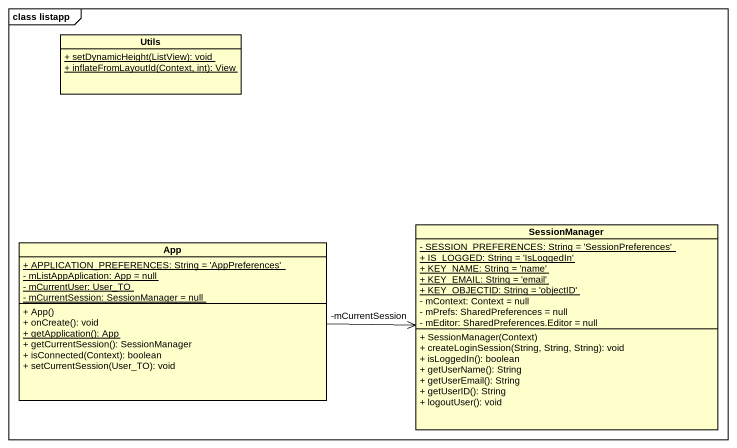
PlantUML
@startuml
mainframe class listapp
hide circle
hide empty members
skinparam classAttributeIconSize 0
class Utils {
  {static} + setDynamicHeight(ListView): void
  {static} + inflateFromLayoutId(Context, int): View
}
class App {
  {static} + APPLICATION_PREFERENCES: String = 'AppPreferences'
  {static} - mListAppAplication: App = null
  {static} - mCurrentUser: User_TO
  {static} - mCurrentSession: SessionManager = null
  + App()
  + onCreate(): void
  {static} + getApplication(): App
  + getCurrentSession(): SessionManager
  + isConnected(Context): boolean
  + setCurrentSession(User_TO): void
}
class SessionManager {
  {static} - SESSION_PREFERENCES: String = 'SessionPreferences'
  {static} + IS_LOGGED: String = 'IsLoggedIn'
  {static} + KEY_NAME: String = 'name'
  {static} + KEY_EMAIL: String = 'email'
  {static} + KEY_OBJECTID: String = 'objectID'
  - mContext: Context = null
  - mPrefs: SharedPreferences = null
  - mEditor: SharedPreferences.Editor = null
  + SessionManager(Context)
  + createLoginSession(String, String, String): void
  + isLoggedIn(): boolean
  + getUserName(): String
  + getUserEmail(): String
  + getUserID(): String
  + logoutUser(): void
}
App -right-> "-mCurrentSession" SessionManager
@enduml
